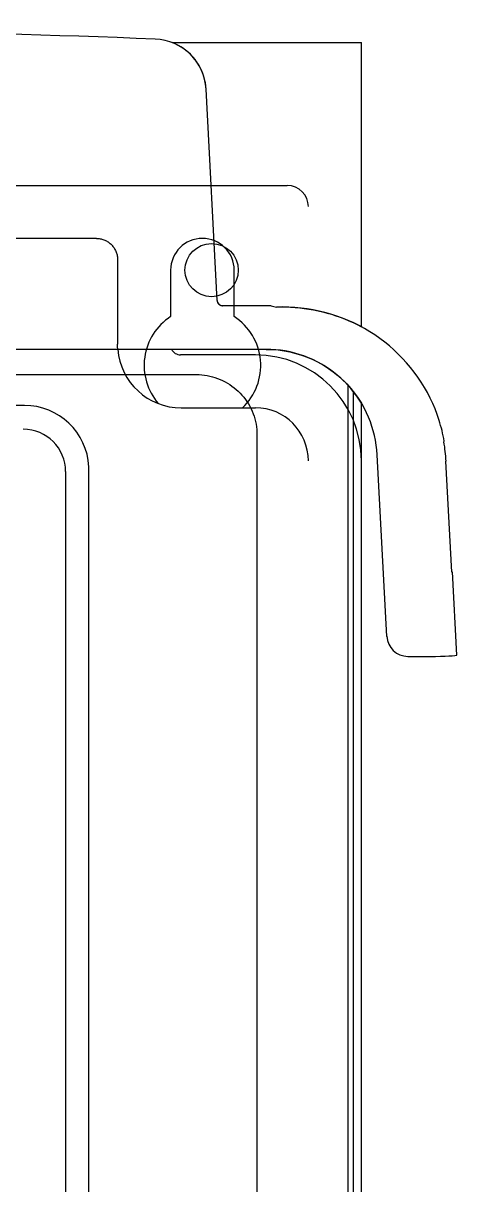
# Model space of a CAD drawing. Extents: x 0 to 171, y 0 to 414.
# Drawn here: x 130.3 to 171, y 305.2 to 414.3 of the extents above; entities that cross this region are included whole.
import ezdxf

# ---------------------------------------------------------------- set-up
doc = ezdxf.new("R2010")
doc.units = 0
doc.layers.add('--8N-THT. FIXING HOLE', color=4, linetype='CONTINUOUS')
doc.layers.add('-15N-THT. THIẾT BỊ ĐÓNG MỞ', color=40, linetype='CONTINUOUS')

# ---------------------------------------------------------------- blocks, each defined once
blk = doc.blocks.new('06 - N - SC VSD ATV630U75~D11N4')
at = {"layer": '--8N-THT. FIXING HOLE'}
blk.add_circle((62.5, 184.14), 2.5, dxfattribs=at)
at = {"layer": '-15N-THT. THIẾT BỊ ĐÓNG MỞ'}
for p, q in [((57.21, 205.83), (57.21, 205.83)), ((58.79, 205.51), (58.79, 205.51)), ((59.07, 205.39), (58.79, 205.51)), ((58.79, 205.51), (76.55, 205.51)), ((59.34, 205.26), (59.07, 205.39)), ((59.61, 205.11), (59.34, 205.26)), ((59.86, 204.95), (59.61, 205.11)), ((76.55, 178.82), (76.55, 205.51)), ((60.1, 204.77), (59.86, 204.95)), ((60.33, 204.57), (60.1, 204.77)), ((60.55, 204.37), (60.33, 204.57)), ((60.76, 204.15), (60.55, 204.37)), ((60.95, 203.92), (60.76, 204.15)), ((61.13, 203.67), (60.95, 203.92)), ((61.29, 203.42), (61.13, 203.67)), ((61.43, 203.15), (61.29, 203.42)), ((61.56, 202.88), (61.43, 203.15)), ((61.68, 202.6), (61.56, 202.88)), ((61.77, 202.32), (61.68, 202.6)), ((61.85, 202.03), (61.77, 202.32)), ((61.92, 201.73), (61.85, 202.03)), ((61.96, 201.43), (61.92, 201.73)), ((61.98, 201.13), (61.96, 201.43)), ((63.02, 181.28), (61.98, 201.13)), ((61.98, 201.13), (61.98, 201.13)), ((61.98, 201.13), (61.98, 201.13)), ((-69.59, 192.09), (69.59, 192.09)), ((69.59, 192.09), (69.59, 192.09)), ((71.58, 190.1), (71.58, 190.1)), ((51.69, 187.12), (-51.69, 187.12)), ((51.69, 187.12), (51.78, 187.12)), ((51.69, 187.12), (51.69, 187.12)), ((51.78, 187.12), (51.87, 187.11)), ((51.87, 187.11), (51.96, 187.1)), ((51.96, 187.1), (52.05, 187.09)), ((52.05, 187.09), (52.14, 187.07)), ((52.14, 187.07), (52.22, 187.05)), ((52.22, 187.05), (52.31, 187.02)), ((52.31, 187.02), (52.39, 186.99)), ((52.39, 186.99), (52.48, 186.96)), ((52.48, 186.96), (52.56, 186.92)), ((52.56, 186.92), (52.64, 186.88)), ((52.64, 186.88), (52.71, 186.84)), ((52.71, 186.84), (52.79, 186.79)), ((52.79, 186.79), (52.86, 186.74)), ((52.86, 186.74), (52.93, 186.68)), ((52.93, 186.68), (53, 186.63)), ((53, 186.63), (53.07, 186.57)), ((53.07, 186.57), (53.13, 186.5)), ((53.13, 186.5), (53.19, 186.44)), ((53.19, 186.44), (53.25, 186.37)), ((53.25, 186.37), (53.3, 186.3)), ((53.3, 186.3), (53.35, 186.22)), ((53.35, 186.22), (53.4, 186.15)), ((53.4, 186.15), (53.44, 186.07)), ((53.44, 186.07), (53.49, 185.99)), ((53.49, 185.99), (53.52, 185.91)), ((53.52, 185.91), (53.56, 185.83)), ((53.56, 185.83), (53.58, 185.74)), ((53.58, 185.74), (53.61, 185.66)), ((53.61, 185.66), (53.63, 185.57)), ((53.63, 185.57), (53.65, 185.48)), ((53.65, 185.48), (53.66, 185.4)), ((53.66, 185.4), (53.67, 185.31)), ((53.67, 185.31), (53.68, 185.22)), ((53.68, 185.22), (53.68, 185.13)), ((53.68, 185.13), (53.68, 177.18)), ((53.68, 185.13), (53.68, 185.13)), ((58.65, 184.14), (58.65, 179.77)), ((58.65, 184.14), (58.65, 184.14)), ((64.62, 179.77), (64.62, 184.14)), ((64.62, 184.14), (64.62, 184.14)), ((63.02, 181.28), (63.03, 181.25)), ((63.02, 181.28), (63.02, 181.28)), ((63.03, 181.25), (63.03, 181.21)), ((63.03, 181.21), (63.04, 181.18)), ((63.04, 181.18), (63.05, 181.15)), ((63.05, 181.15), (63.06, 181.12)), ((63.06, 181.12), (63.07, 181.09)), ((63.07, 181.09), (63.09, 181.06)), ((63.09, 181.06), (63.1, 181.03)), ((63.1, 181.03), (63.12, 181)), ((63.12, 181), (63.14, 180.98)), ((63.14, 180.98), (63.17, 180.95)), ((63.17, 180.95), (63.19, 180.93)), ((63.19, 180.93), (63.21, 180.91)), ((63.21, 180.91), (63.24, 180.89)), ((63.24, 180.89), (63.27, 180.87)), ((63.27, 180.87), (63.3, 180.86)), ((63.3, 180.86), (63.33, 180.84)), ((63.33, 180.84), (63.36, 180.83)), ((63.36, 180.83), (63.39, 180.82)), ((63.39, 180.82), (63.42, 180.81)), ((63.42, 180.81), (63.45, 180.81)), ((63.45, 180.81), (63.49, 180.8)), ((63.49, 180.8), (63.52, 180.8)), ((68.08, 180.8), (63.52, 180.8)), ((63.52, 180.8), (63.52, 180.8)), ((68.08, 180.8), (68.6, 180.67)), ((68.08, 180.8), (68.08, 180.8)), ((69.18, 180.68), (68.6, 180.67)), ((68.6, 180.67), (69.04, 180.68)), ((68.6, 180.67), (68.6, 180.67)), ((69.04, 180.68), (69.47, 180.68)), ((69.75, 180.67), (69.18, 180.68)), ((69.47, 180.68), (69.91, 180.66)), ((70.32, 180.64), (69.75, 180.67)), ((69.91, 180.66), (70.34, 180.63)), ((70.89, 180.58), (70.32, 180.64)), ((70.34, 180.63), (70.77, 180.6)), ((70.77, 180.6), (71.2, 180.54)), ((71.46, 180.51), (70.89, 180.58)), ((71.2, 180.54), (71.63, 180.48)), ((72.02, 180.41), (71.46, 180.51)), ((71.63, 180.48), (72.06, 180.41)), ((72.59, 180.3), (72.02, 180.41)), ((72.06, 180.41), (72.49, 180.32)), ((72.49, 180.32), (72.91, 180.22)), ((73.14, 180.16), (72.59, 180.3)), ((72.91, 180.22), (73.33, 180.11)), ((73.69, 180.01), (73.14, 180.16)), ((73.33, 180.11), (73.75, 179.99)), ((74.24, 179.83), (73.69, 180.01)), ((73.75, 179.99), (74.16, 179.86)), ((58.65, 179.77), (58.65, 179.77)), ((64.62, 179.77), (64.62, 179.77)), ((74.16, 179.86), (74.57, 179.71)), ((74.78, 179.63), (74.24, 179.83)), ((74.57, 179.71), (74.98, 179.56)), ((75.31, 179.42), (74.78, 179.63)), ((74.98, 179.56), (75.38, 179.39)), ((75.83, 179.18), (75.31, 179.42)), ((75.38, 179.39), (75.77, 179.21)), ((75.77, 179.21), (76.16, 179.02)), ((76.34, 178.93), (75.83, 179.18)), ((76.16, 179.02), (76.55, 178.82)), ((76.85, 178.65), (76.34, 178.93)), ((76.55, 178.82), (76.55, 178.82)), ((77.34, 178.36), (76.85, 178.65)), ((77.82, 178.05), (77.34, 178.36)), ((78.28, 177.73), (77.82, 178.05)), ((67.61, 176.7), (-67.61, 176.7)), ((53.68, 177.18), (53.68, 177.18)), ((53.68, 177.11), (53.68, 177.18)), ((53.68, 177.04), (53.68, 177.11)), ((53.69, 176.97), (53.68, 177.04)), ((53.69, 176.91), (53.69, 176.97)), ((53.69, 176.84), (53.69, 176.91)), ((53.7, 176.77), (53.69, 176.84)), ((53.7, 176.7), (53.7, 176.77)), ((53.7, 176.7), (53.7, 176.7)), ((58.72, 176.7), (58.72, 176.7)), ((67.61, 176.7), (68.18, 176.69)), ((68.06, 176.69), (67.61, 176.7)), ((67.61, 176.7), (67.61, 176.7)), ((68.52, 176.66), (68.06, 176.69)), ((78.74, 177.39), (78.28, 177.73)), ((79.18, 177.03), (78.74, 177.39)), ((79.61, 176.65), (79.18, 177.03)), ((66.61, 176.18), (59.6, 176.18)), ((59.6, 176.18), (59.6, 176.18)), ((66.61, 176.18), (66.61, 176.18)), ((68.18, 176.69), (68.74, 176.64)), ((68.97, 176.61), (68.52, 176.66)), ((68.74, 176.64), (69.3, 176.57)), ((69.41, 176.55), (68.97, 176.61)), ((69.3, 176.57), (69.85, 176.46)), ((69.86, 176.46), (69.41, 176.55)), ((69.85, 176.46), (70.4, 176.32)), ((70.3, 176.35), (69.86, 176.46)), ((70.73, 176.23), (70.3, 176.35)), ((70.4, 176.32), (70.94, 176.16)), ((71.16, 176.08), (70.73, 176.23)), ((70.94, 176.16), (71.47, 175.96)), ((71.58, 175.92), (71.16, 176.08)), ((71.47, 175.96), (71.99, 175.74)), ((72, 175.74), (71.58, 175.92)), ((71.99, 175.74), (72.5, 175.49)), ((72.41, 175.54), (72, 175.74)), ((80.02, 176.26), (79.61, 176.65)), ((80.42, 175.85), (80.02, 176.26)), ((80.8, 175.43), (80.42, 175.85)), ((56.17, 175.19), (56.17, 175.19)), ((67.1, 175.19), (67.1, 175.19)), ((72.8, 175.32), (72.41, 175.54)), ((72.5, 175.49), (72.99, 175.21)), ((73.19, 175.09), (72.8, 175.32)), ((72.99, 175.21), (73.46, 174.91)), ((73.57, 174.84), (73.19, 175.09)), ((73.46, 174.91), (73.92, 174.58)), ((73.94, 174.57), (73.57, 174.84)), ((73.92, 174.58), (74.36, 174.23)), ((74.29, 174.29), (73.94, 174.57)), ((81.17, 175), (80.8, 175.43)), ((81.52, 174.55), (81.17, 175)), ((81.86, 174.09), (81.52, 174.55)), ((-36.72, 174.33), (61.07, 174.33)), ((61.07, 174.33), (61.33, 174.33)), ((61.07, 174.33), (61.07, 174.33)), ((61.33, 174.33), (61.58, 174.31)), ((61.58, 174.31), (61.83, 174.28)), ((61.83, 174.28), (62.09, 174.24)), ((62.09, 174.24), (62.33, 174.19)), ((62.33, 174.19), (62.58, 174.13)), ((62.58, 174.13), (62.82, 174.06)), ((62.82, 174.06), (63.06, 173.97)), ((63.06, 173.97), (63.3, 173.88)), ((63.3, 173.88), (63.53, 173.77)), ((63.53, 173.77), (63.76, 173.66)), ((63.76, 173.66), (63.98, 173.53)), ((63.98, 173.53), (64.2, 173.4)), ((74.63, 173.99), (74.29, 174.29)), ((74.36, 174.23), (74.78, 173.85)), ((74.96, 173.68), (74.63, 173.99)), ((74.78, 173.85), (75.18, 173.45)), ((75.27, 173.35), (74.96, 173.68)), ((75.18, 173.45), (75.56, 173.03)), ((82.17, 173.62), (81.86, 174.09)), ((82.47, 173.13), (82.17, 173.62)), ((64.2, 173.4), (64.41, 173.25)), ((64.41, 173.25), (64.61, 173.1)), ((64.61, 173.1), (64.81, 172.94)), ((64.81, 172.94), (65, 172.77)), ((65, 172.77), (65.18, 172.59)), ((65.18, 172.59), (65.35, 172.4)), ((65.35, 172.4), (65.52, 172.2)), ((75.57, 173.01), (75.27, 173.35)), ((75.3, 29.35), (75.3, 173.33)), ((75.56, 173.03), (75.91, 172.59)), ((75.86, 172.66), (75.57, 173.01)), ((75.79, 172.75), (75.79, 29.32)), ((76.13, 172.3), (75.86, 172.66)), ((75.91, 172.59), (76.24, 172.13)), ((82.75, 172.64), (82.47, 173.13)), ((83.01, 172.13), (82.75, 172.64)), ((44.93, 171.44), (44.93, 171.44)), ((57.5, 171.61), (57.5, 171.61)), ((65.52, 172.2), (65.67, 172)), ((65.67, 172), (65.82, 171.79)), ((65.82, 171.79), (65.95, 171.58)), ((65.95, 171.58), (66.08, 171.36)), ((66.08, 171.36), (66.2, 171.13)), ((76.38, 171.92), (76.13, 172.3)), ((76.24, 172.13), (76.55, 171.66)), ((76.62, 171.54), (76.38, 171.92)), ((76.55, 171.66), (76.55, 171.66)), ((76.55, -202.05), (76.55, 171.66)), ((76.84, 171.14), (76.62, 171.54)), ((83.25, 171.62), (83.01, 172.13)), ((83.47, 171.1), (83.25, 171.62)), ((59.65, 171.21), (66.61, 171.21)), ((59.65, 171.21), (59.65, 171.21)), ((65.39, 171.21), (65.39, 171.21)), ((66.2, 171.13), (66.3, 170.9)), ((66.3, 170.9), (66.4, 170.66)), ((66.4, 170.66), (66.48, 170.42)), ((66.48, 170.42), (66.55, 170.18)), ((66.55, 170.18), (66.62, 169.93)), ((66.61, 171.21), (66.61, 171.21)), ((77.04, 170.74), (76.84, 171.14)), ((77.23, 170.32), (77.04, 170.74)), ((77.4, 169.9), (77.23, 170.32)), ((83.67, 170.57), (83.47, 171.1)), ((83.85, 170.03), (83.67, 170.57)), ((66.62, 169.93), (66.67, 169.68)), ((66.67, 169.68), (66.71, 169.43)), ((66.71, 169.43), (66.74, 169.18)), ((66.74, 169.18), (66.75, 168.92)), ((77.54, 169.47), (77.4, 169.9)), ((77.67, 169.04), (77.54, 169.47)), ((83.85, 170.03), (83.85, 170.03)), ((66.75, 168.92), (66.76, 168.67)), ((66.76, 168.67), (66.76, 48.3)), ((66.76, 168.67), (66.76, 168.67)), ((77.79, 168.6), (77.67, 169.04)), ((77.88, 168.16), (77.79, 168.6)), ((77.95, 167.71), (77.88, 168.16)), ((84.29, 168.01), (84.33, 168.09)), ((84.29, 168.01), (84.29, 168.01)), ((84.33, 168.09), (84.33, 168.09)), ((78, 167.26), (77.95, 167.71)), ((78.04, 166.81), (78, 167.26)), ((71.58, 166.24), (71.58, 166.24)), ((76.55, 166.24), (76.55, 166.24)), ((78.04, 166.81), (78.04, 166.81)), ((78.93, 149.75), (78.04, 166.81)), ((85.04, 155.79), (84.49, 166.2)), ((84.49, 166.2), (84.49, 166.2)), ((48.81, 165.22), (48.81, 53.76)), ((48.81, 165.22), (48.81, 165.22)), ((50.99, 165.68), (50.99, 165.68)), ((50.99, 53.3), (50.99, 165.68)), ((85.04, 155.79), (85.09, 155.8)), ((85.04, 155.79), (85.04, 155.79)), ((85.5, 148), (85.09, 155.8)), ((85.09, 155.8), (85.09, 155.8)), ((78.93, 149.75), (78.93, 149.75)), ((80.92, 147.87), (83.02, 147.87)), ((80.92, 147.87), (80.92, 147.87)), ((83.02, 147.87), (83.02, 147.87)), ((85.5, 148), (85.5, 148))]:
    blk.add_line(p, q, dxfattribs=at)
for centre, radius, start, end in [((69.59, 190.1), 1.99, 0, 90), ((61.64, 184.14), 2.98, 0, 180), ((61.64, 175.19), 5.47, 123.0557, 220.8529), ((61.64, 175.19), 5.47, 313.3418, 56.9443), ((59.65, 177.18), 5.97, 184.5482, 270), ((59.6, 177.18), 0.994, 208.4108, 270), ((66.61, 166.24), 9.94, 0, 90), ((12.18, -16643.97), 16815.44, 89.888378, 90.111585), ((44.92, 165.36), 6.08, 2.9379, 89.8908), ((66.61, 166.24), 4.97, 0, 90), ((44.83, 165.22), 3.98, 0, 90)]:
    blk.add_arc(centre, radius, start, end, dxfattribs=at)
for centre, major_axis, ratio, start_param, end_param in [((0, -1281.8), (0, 1488.75), 0.992642, -0.038724, 0.038724), ((57.02, 200.87), (4.97, 0), 0.99863, 0.052307, 1.532187), ((63.52, 181.3), (0.5, 0), 0.99863, -3.09712, -1.577863), ((69.13, 165.4), (15.43, 0), 0.99863, 0.175554, 0.304979), ((68.94, 165.39), (15.58, 0), 0.99863, 0.052352, 0.168989), ((80.92, 149.86), (0, 1.99), 1, 1.623156, 3.141593), ((83.01, 148), (-2.49, 0), 0.052264, 1.573543, 3.1416)]:
    blk.add_ellipse(centre, major_axis=major_axis, ratio=ratio, start_param=start_param, end_param=end_param, dxfattribs=at)

msp = doc.modelspace()

# ---------------------------------------------------------------- block references
msp.add_blockref('06 - N - SC VSD ATV630U75~D11N4', (85.5, 206.95))

doc.saveas('drawing.dxf')
